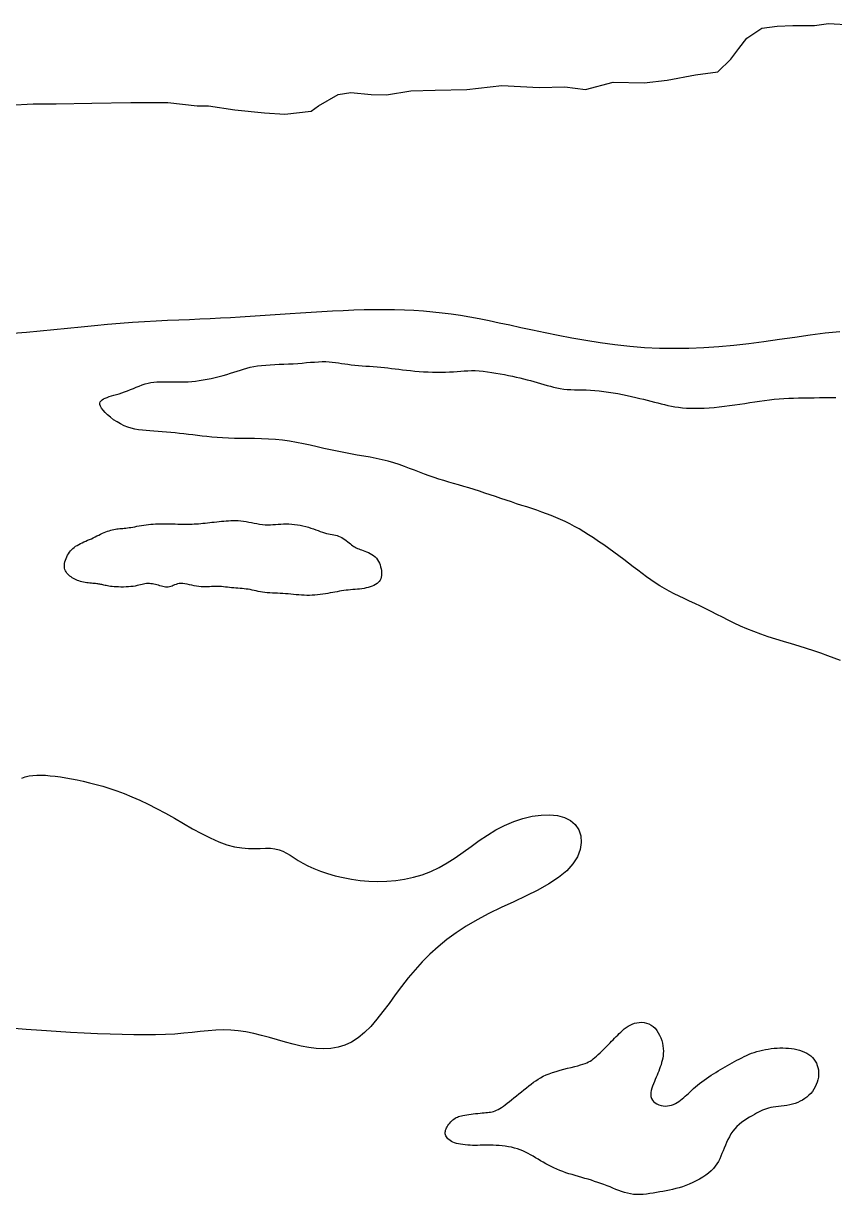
# Model space of a CAD drawing. Header units: inches. Extents: x 326978 to 343822, y 4677882 to 4690337.
# Drawn here: x 340984.1 to 341172.1, y 4689871.8 to 4690143.2 of the extents above; entities that cross this region are included whole.
import ezdxf

# ---------------------------------------------------------------- set-up
doc = ezdxf.new("R2010")
doc.units = ezdxf.units.IN
doc.header["$MEASUREMENT"] = 0
doc.layers.add('Parks', color=7, linetype='Continuous')

msp = doc.modelspace()

# ---------------------------------------------------------------- linework, layer by layer
at = {"layer": 'Parks'}
for points in [[(340980.9175, 4690124.2376), (340986.4019, 4690124.56), (340991.7251, 4690124.56), (340999.9517, 4690124.7212), (341008.9848, 4690124.8825), (341017.5341, 4690124.8825), (341024.3661, 4690124.063), (341027.0237, 4690124.063), (341033.1206, 4690123.1254), (341039.9992, 4690122.5004), (341044.6892, 4690122.1879), (341050.7861, 4690122.8129), (341052.5057, 4690124.063), (341057.0393, 4690126.7194), (341060.0097, 4690127.1882), (341064.6996, 4690126.7194), (341068.2567, 4690126.6199), (341073.8846, 4690127.5575), (341079.5126, 4690127.7137), (341086.8601, 4690127.87), (341094.9894, 4690128.8075), (341103.5876, 4690128.3387), (341109.5282, 4690128.495), (341114.3745, 4690127.87), (341120.7841, 4690129.5888), (341127.9753, 4690129.4325), (341133.2906, 4690130.0576), (341139.8565, 4690131.3077), (341145.0154, 4690131.9327), (341147.9858, 4690134.9016), (341149.8617, 4690137.4017), (341151.7377, 4690139.7456), (341155.177, 4690142.0895), (341158.7726, 4690142.5582), (341162.3683, 4690142.7145), (341167.3709, 4690142.7145), (341170.6538, 4690143.1833), (341175.9691, 4690142.8707)], [(341173.2615, 4690071.7304), (341169.8683, 4690071.3725), (341166.3823, 4690070.9253), (341162.837, 4690070.425), (341159.2657, 4690069.9076), (341155.7016, 4690069.4093), (341152.1715, 4690068.9615), (341148.6752, 4690068.5769), (341145.2063, 4690068.2636), (341141.7579, 4690068.0294), (341138.3234, 4690067.8825), (341134.896, 4690067.8308), (341131.4692, 4690067.8822), (341128.0362, 4690068.0449), (341124.5954, 4690068.3223), (341121.1646, 4690068.7009), (341117.767, 4690069.1626), (341114.4256, 4690069.6894), (341111.1634, 4690070.2631), (341108.0033, 4690070.8657), (341104.9683, 4690071.4792), (341102.0816, 4690072.0856), (341099.3585, 4690072.6692), (341096.7846, 4690073.2247), (341094.338, 4690073.7491), (341091.9966, 4690074.2394), (341089.7386, 4690074.6927), (341087.5419, 4690075.1061), (341085.3845, 4690075.4766), (341083.2446, 4690075.8012), (341081.1027, 4690076.0779), (341078.9504, 4690076.3078), (341076.7815, 4690076.4931), (341074.5901, 4690076.6357), (341072.3702, 4690076.7378), (341070.1159, 4690076.8012), (341067.8211, 4690076.8282), (341065.4799, 4690076.8208), (341063.0894, 4690076.7812), (341060.659, 4690076.713), (341058.2012, 4690076.6201), (341055.7284, 4690076.5061), (341053.2533, 4690076.3749), (341050.7883, 4690076.2304), (341048.3459, 4690076.0762), (341045.9386, 4690075.9162), (341043.5749, 4690075.754), (341041.2474, 4690075.5918), (341038.9449, 4690075.4317), (341036.6559, 4690075.2757), (341034.3691, 4690075.1259), (341032.0732, 4690074.9844), (341029.7567, 4690074.8532), (341027.4084, 4690074.7344), (341025.0178, 4690074.6283), (341022.5776, 4690074.5293), (341020.0817, 4690074.4298), (341017.5236, 4690074.3224), (341014.8971, 4690074.1998), (341012.196, 4690074.0544), (341009.4138, 4690073.8789), (341006.5443, 4690073.6659), (341003.585, 4690073.4111), (341000.5491, 4690073.1228), (340997.4535, 4690072.8126), (340994.3152, 4690072.4919), (340991.151, 4690072.1723), (340987.978, 4690071.8654), (340984.8132, 4690071.5825), (340981.6734, 4690071.3352)], [(341173.4268, 4689995.5271), (341171.9769, 4689996.1022), (341170.473, 4689996.6679), (341168.9091, 4689997.2245), (341167.2791, 4689997.7727), (341165.5814, 4689998.3135), (341163.8311, 4689998.8508), (341162.0478, 4689999.3892), (341160.251, 4689999.933), (341158.4601, 4690000.4868), (341156.6948, 4690001.0551), (341154.9746, 4690001.6424), (341153.3188, 4690002.2533), (341151.7422, 4690002.8902), (341150.2397, 4690003.5481), (341148.8011, 4690004.22), (341147.4166, 4690004.8989), (341146.0762, 4690005.5779), (341144.7697, 4690006.2498), (341143.4873, 4690006.9077), (341142.2189, 4690007.5446), (341140.9569, 4690008.1558), (341139.7034, 4690008.7461), (341138.4629, 4690009.3223), (341137.2399, 4690009.8916), (341136.039, 4690010.4608), (341134.8645, 4690011.037), (341133.7211, 4690011.6273), (341132.6132, 4690012.2385), (341131.5429, 4690012.8765), (341130.5026, 4690013.542), (341129.4823, 4690014.2345), (341128.472, 4690014.9536), (341127.4618, 4690015.6986), (341126.4415, 4690016.4691), (341125.4012, 4690017.2646), (341124.3309, 4690018.0846), (341123.2237, 4690018.9271), (341122.0849, 4690019.7842), (341120.9231, 4690020.6462), (341119.7469, 4690021.5037), (341118.5646, 4690022.3472), (341117.3848, 4690023.1673), (341116.216, 4690023.9543), (341115.0667, 4690024.6988), (341113.9432, 4690025.3936), (341112.8421, 4690026.0403), (341111.758, 4690026.643), (341110.6855, 4690027.2058), (341109.6189, 4690027.7325), (341108.5529, 4690028.2272), (341107.4818, 4690028.694), (341106.4003, 4690029.1367), (341105.3036, 4690029.5594), (341104.191, 4690029.9661), (341103.0623, 4690030.3608), (341101.9176, 4690030.7476), (341100.7569, 4690031.1303), (341099.5802, 4690031.513), (341098.3875, 4690031.8997), (341097.1788, 4690032.2944), (341095.9548, 4690032.6998), (341094.7193, 4690033.1132), (341093.4768, 4690033.5306), (341092.2318, 4690033.948), (341090.9888, 4690034.3614), (341089.7523, 4690034.7667), (341088.5269, 4690035.1601), (341087.3169, 4690035.5375), (341086.1258, 4690035.8966), (341084.9521, 4690036.2416), (341083.7935, 4690036.5786), (341082.6474, 4690036.9137), (341081.5113, 4690037.2527), (341080.3828, 4690037.6018), (341079.2592, 4690037.9668), (341078.1381, 4690038.3539), (341077.0163, 4690038.7665), (341075.8881, 4690039.1986), (341074.7468, 4690039.6418), (341073.586, 4690040.0874), (341072.3992, 4690040.5271), (341071.1799, 4690040.9522), (341069.9216, 4690041.3543), (341068.6177, 4690041.725), (341067.2639, 4690042.0585), (341065.8641, 4690042.361), (341064.4242, 4690042.6416), (341062.9504, 4690042.9091), (341061.4485, 4690043.1726), (341059.9246, 4690043.4412), (341058.3847, 4690043.7237), (341056.8347, 4690044.0292), (341055.2796, 4690044.3633), (341053.7189, 4690044.7173), (341052.1512, 4690045.0794), (341050.575, 4690045.4374), (341048.9888, 4690045.7795), (341047.3911, 4690046.0935), (341045.7804, 4690046.3675), (341044.1552, 4690046.5896), (341042.5162, 4690046.7515), (341040.8732, 4690046.8609), (341039.2382, 4690046.9294), (341037.6233, 4690046.9683), (341036.0403, 4690046.9892), (341034.5014, 4690047.0036), (341033.0186, 4690047.023), (341031.6037, 4690047.059), (341030.2653, 4690047.1202), (341028.9975, 4690047.205), (341027.7907, 4690047.3087), (341026.6354, 4690047.427), (341025.5222, 4690047.5553), (341024.4415, 4690047.689), (341023.3838, 4690047.8238), (341022.3395, 4690047.9551), (341021.3013, 4690048.0791), (341020.2697, 4690048.1951), (341019.247, 4690048.3031), (341018.2358, 4690048.4031), (341017.2386, 4690048.4951), (341016.2579, 4690048.5792), (341015.2963, 4690048.6552), (341014.3561, 4690048.7232), (341013.4391, 4690048.7851), (341012.5431, 4690048.8505), (341011.665, 4690048.931), (341010.802, 4690049.0379), (341009.951, 4690049.1828), (341009.109, 4690049.3773), (341008.273, 4690049.6327), (341007.44, 4690049.9607), (341006.6103, 4690050.3677), (341005.797, 4690050.8408), (341005.0168, 4690051.3618), (341004.2861, 4690051.9129), (341003.6215, 4690052.476), (341003.0394, 4690053.0331), (341002.5563, 4690053.5661), (341002.1889, 4690054.0572), (341001.949, 4690054.4922), (341001.8307, 4690054.8733), (341001.8234, 4690055.2063), (341001.9167, 4690055.4974), (341002.1001, 4690055.7524), (341002.363, 4690055.9774), (341002.6949, 4690056.1784), (341003.0854, 4690056.3615), (341003.5249, 4690056.5323), (341004.008, 4690056.6962), (341004.53, 4690056.858), (341005.0866, 4690057.0229), (341005.6732, 4690057.1957), (341006.2853, 4690057.3816), (341006.9185, 4690057.5855), (341007.5681, 4690057.8123), (341008.2301, 4690058.0648), (341008.9016, 4690058.3357), (341009.58, 4690058.6157), (341010.263, 4690058.8951), (341010.948, 4690059.1646), (341011.6325, 4690059.4145), (341012.314, 4690059.6355), (341012.99, 4690059.8179), (341013.659, 4690059.955), (341014.3234, 4690060.0506), (341014.9869, 4690060.1112), (341015.6529, 4690060.1433), (341016.3249, 4690060.1534), (341017.0064, 4690060.148), (341017.7009, 4690060.1335), (341018.4119, 4690060.1166), (341019.1424, 4690060.1032), (341019.8934, 4690060.0973), (341020.6655, 4690060.1024), (341021.459, 4690060.122), (341022.2746, 4690060.1596), (341023.1127, 4690060.2186), (341023.9737, 4690060.3027), (341024.8584, 4690060.4153), (341025.7655, 4690060.5587), (341026.6881, 4690060.73), (341027.6178, 4690060.9254), (341028.5459, 4690061.1408), (341029.464, 4690061.3721), (341030.3637, 4690061.6155), (341031.2363, 4690061.8668), (341032.0733, 4690062.1222), (341032.8701, 4690062.3776), (341033.6363, 4690062.6289), (341034.3855, 4690062.8723), (341035.1312, 4690063.1037), (341035.8868, 4690063.319), (341036.6661, 4690063.5144), (341037.4823, 4690063.6857), (341038.3491, 4690063.8291), (341039.2758, 4690063.9421), (341040.2555, 4690064.0291), (341041.2773, 4690064.0961), (341042.3301, 4690064.1491), (341043.4029, 4690064.1941), (341044.4847, 4690064.2372), (341045.5645, 4690064.2842), (341046.6313, 4690064.3412), (341047.6756, 4690064.4121), (341048.6939, 4690064.4925), (341049.6841, 4690064.5759), (341050.6444, 4690064.6559), (341051.5726, 4690064.7258), (341052.4668, 4690064.7792), (341053.325, 4690064.8096), (341054.1451, 4690064.8105), (341054.9272, 4690064.7776), (341055.6787, 4690064.7152), (341056.4092, 4690064.6298), (341057.1282, 4690064.5278), (341057.8452, 4690064.4159), (341058.5698, 4690064.3005), (341059.3113, 4690064.188), (341060.0793, 4690064.0851), (341060.8806, 4690063.9965), (341061.711, 4690063.9204), (341062.5633, 4690063.8533), (341063.4307, 4690063.7917), (341064.306, 4690063.7322), (341065.1824, 4690063.6711), (341066.0527, 4690063.605), (341066.9101, 4690063.5304), (341067.75, 4690063.4448), (341068.5784, 4690063.3497), (341069.4038, 4690063.2476), (341070.2347, 4690063.141), (341071.0796, 4690063.0324), (341071.9471, 4690062.9243), (341072.8455, 4690062.8192), (341073.7835, 4690062.7196), (341074.766, 4690062.6279), (341075.784, 4690062.5463), (341076.825, 4690062.4766), (341077.8766, 4690062.4209), (341078.9261, 4690062.3812), (341079.9612, 4690062.3596), (341079.9612, 4690062.3596), (341080.9692, 4690062.3579), (341081.9377, 4690062.3782), (341082.8581, 4690062.4209), (341083.7381, 4690062.4796), (341084.589, 4690062.5463), (341085.4224, 4690062.6129), (341086.2498, 4690062.6716), (341087.0827, 4690062.7143), (341087.9327, 4690062.7329), (341088.8111, 4690062.7196), (341089.7262, 4690062.6684), (341090.6722, 4690062.5823), (341091.6403, 4690062.4661), (341092.6214, 4690062.3249), (341093.6065, 4690062.1637), (341094.5865, 4690061.9875), (341095.5526, 4690061.8013), (341096.4957, 4690061.6102), (341097.4087, 4690061.418), (341098.2927, 4690061.2248), (341099.1508, 4690061.0296), (341099.9858, 4690060.8314), (341100.8007, 4690060.6292), (341101.5987, 4690060.422), (341102.3827, 4690060.2088), (341103.1556, 4690059.9886), (341103.9206, 4690059.7616), (341104.6805, 4690059.5326), (341105.4385, 4690059.3075), (341106.1974, 4690059.0925), (341106.9604, 4690058.8935), (341107.7304, 4690058.7164), (341108.5103, 4690058.5674), (341109.3033, 4690058.4524), (341110.1123, 4690058.3748), (341110.9403, 4690058.3277), (341111.7903, 4690058.3016), (341112.6653, 4690058.2871), (341113.5683, 4690058.2745), (341114.5024, 4690058.2544), (341115.4705, 4690058.2173), (341116.4756, 4690058.1537), (341117.5184, 4690058.0564), (341118.5902, 4690057.9277), (341119.68, 4690057.7719), (341120.7768, 4690057.5936), (341121.8696, 4690057.3974), (341122.9474, 4690057.1876), (341123.9992, 4690056.9688), (341125.014, 4690056.7455), (341125.9835, 4690056.5217), (341126.9105, 4690056.2988), (341127.8004, 4690056.0779), (341128.6588, 4690055.8601), (341129.4912, 4690055.6462), (341130.3031, 4690055.4374), (341131.1, 4690055.2345), (341131.8874, 4690055.0386), (341132.6711, 4690054.8511), (341133.4584, 4690054.6746), (341134.2566, 4690054.5121), (341135.0733, 4690054.3666), (341135.9161, 4690054.241), (341136.7923, 4690054.1385), (341137.7096, 4690054.062), (341138.6754, 4690054.0145), (341139.6947, 4690053.9982), (341140.762, 4690054.0119), (341141.8693, 4690054.0535), (341143.0087, 4690054.1212), (341144.1721, 4690054.2129), (341145.3514, 4690054.3266), (341146.5388, 4690054.4602), (341147.7262, 4690054.6119), (341148.9069, 4690054.7791), (341150.0796, 4690054.9573), (341151.2443, 4690055.1415), (341152.401, 4690055.3267), (341153.5497, 4690055.5079), (341154.6903, 4690055.6801), (341155.823, 4690055.8382), (341156.9477, 4690055.9774), (341158.0652, 4690056.0939), (341159.1797, 4690056.1888), (341160.2962, 4690056.2647), (341161.4197, 4690056.3241), (341162.5552, 4690056.3696), (341163.7077, 4690056.4035), (341164.8822, 4690056.4284), (341166.0838, 4690056.4468), (341167.3145, 4690056.4609), (341168.5652, 4690056.4715), (341169.824, 4690056.4791), (341171.0787, 4690056.4841), (341172.3175, 4690056.4872)], [(340983.7124, 4689968.2794), (340984.5418, 4689968.5872), (340985.4043, 4689968.8029), (340986.3036, 4689968.9369), (340987.2436, 4689968.9992), (340988.2279, 4689969.0002), (340989.2604, 4689968.9501), (340990.3448, 4689968.8591), (340991.4842, 4689968.7355), (340992.6784, 4689968.5793), (340993.9265, 4689968.3884), (340995.2276, 4689968.1609), (340996.581, 4689967.8948), (340997.9857, 4689967.588), (340999.4409, 4689967.2385), (341000.9456, 4689966.8443), (341002.4996, 4689966.4024), (341004.105, 4689965.9053), (341005.7645, 4689965.3444), (341007.4806, 4689964.7113), (341009.2561, 4689963.9975), (341011.0936, 4689963.1945), (341012.9958, 4689962.2937), (341014.9654, 4689961.2867), (341017.0007, 4689960.1736), (341019.0828, 4689958.9899), (341021.1887, 4689957.7795), (341023.2953, 4689956.5866), (341025.3794, 4689955.4552), (341027.4178, 4689954.4295), (341029.3875, 4689953.5534), (341031.2653, 4689952.871), (341033.0324, 4689952.4114), (341034.6869, 4689952.143), (341036.2314, 4689952.0193), (341037.6684, 4689951.9937), (341039.0002, 4689952.0196), (341040.2295, 4689952.0505), (341041.3586, 4689952.0398), (341042.39, 4689951.9409), (341043.3315, 4689951.7181), (341044.2109, 4689951.3793), (341045.0616, 4689950.9435), (341045.9168, 4689950.4293), (341046.8096, 4689949.8558), (341047.7733, 4689949.2415), (341048.8411, 4689948.6055), (341050.0463, 4689947.9665), (341051.4132, 4689947.3422), (341052.9319, 4689946.7457), (341054.5834, 4689946.1888), (341056.3489, 4689945.6834), (341058.2096, 4689945.2415), (341060.1466, 4689944.8748), (341062.1411, 4689944.5954), (341064.1743, 4689944.415), (341066.2289, 4689944.3449), (341068.2945, 4689944.3932), (341070.3621, 4689944.5674), (341072.4227, 4689944.8748), (341074.4674, 4689945.3229), (341076.4874, 4689945.9192), (341078.4736, 4689946.6711), (341080.4173, 4689947.586), (341082.3137, 4689948.6629), (341084.176, 4689949.8671), (341086.0214, 4689951.1556), (341087.8673, 4689952.4852), (341089.731, 4689953.8128), (341091.6299, 4689955.0953), (341093.5814, 4689956.2897), (341095.6028, 4689957.3527), (341097.7006, 4689958.2463), (341099.8387, 4689958.9521), (341101.9697, 4689959.4567), (341104.0468, 4689959.7468), (341106.0227, 4689959.809), (341107.8504, 4689959.6299), (341109.4829, 4689959.1961), (341110.8729, 4689958.4943), (341111.978, 4689957.5211), (341112.7744, 4689956.3135), (341113.2426, 4689954.9187), (341113.3633, 4689953.3837), (341113.1171, 4689951.7555), (341112.4849, 4689950.0812), (341111.4471, 4689948.4079), (341109.9846, 4689946.7827), (341108.0947, 4689945.2415), (341105.8419, 4689943.7762), (341103.3076, 4689942.3673), (341100.573, 4689940.9956), (341097.7194, 4689939.6417), (341094.8282, 4689938.2864), (341091.9806, 4689936.9102), (341089.2579, 4689935.4939), (341086.7249, 4689934.0213), (341084.3802, 4689932.4887), (341082.2061, 4689930.8957), (341080.1846, 4689929.2417), (341078.298, 4689927.5263), (341076.5284, 4689925.749), (341074.8579, 4689923.9092), (341073.2686, 4689922.0065), (341071.7436, 4689920.0475), (341070.268, 4689918.0672), (341068.8282, 4689916.1077), (341067.4102, 4689914.2112), (341066.0001, 4689912.4196), (341064.584, 4689910.7752), (341063.1482, 4689909.3201), (341061.6786, 4689908.0964), (341060.1642, 4689907.1354), (341058.6046, 4689906.4257), (341057.0024, 4689905.9448), (341055.3601, 4689905.6706), (341053.6801, 4689905.5806), (341051.9649, 4689905.6527), (341050.217, 4689905.8646), (341048.4389, 4689906.1938), (341046.6339, 4689906.617), (341044.8089, 4689907.106), (341042.972, 4689907.6315), (341041.1308, 4689908.1643), (341039.2932, 4689908.6749), (341037.4672, 4689909.1341), (341035.6605, 4689909.5125), (341033.881, 4689909.7809), (341032.1318, 4689909.9188), (341030.3976, 4689909.9414), (341028.6584, 4689909.8727), (341026.8939, 4689909.7367), (341025.0841, 4689909.5573), (341023.209, 4689909.3587), (341021.2484, 4689909.1649), (341019.1823, 4689908.9998), (341016.994, 4689908.8829), (341014.6807, 4689908.8149), (341012.2428, 4689908.7923), (341009.681, 4689908.811), (341006.9957, 4689908.8675), (341004.1875, 4689908.9578), (341001.2569, 4689909.0783), (340998.2045, 4689909.2252), (340995.0302, 4689909.3954), (340991.7322, 4689909.5895), (340988.308, 4689909.8086), (340984.755, 4689910.0538), (340981.0708, 4689910.3266)]]:
    msp.add_lwpolyline(points, dxfattribs=at)
for points in [[(341038.8444, 4690027.1611), (341039.4761, 4690027.0753), (341040.1013, 4690027.0199), (341040.718, 4690027.0003), (341041.3281, 4690027.0107), (341041.9342, 4690027.0428), (341042.5393, 4690027.088), (341043.1458, 4690027.1379), (341043.7567, 4690027.184), (341044.3746, 4690027.2178), (341045.0023, 4690027.231), (341045.6413, 4690027.2167), (341046.2888, 4690027.1749), (341046.9407, 4690027.1074), (341047.5931, 4690027.0158), (341048.2417, 4690026.9018), (341048.8827, 4690026.7671), (341049.512, 4690026.6133), (341050.1255, 4690026.4423), (341050.7199, 4690026.2563), (341051.2947, 4690026.0605), (341051.8499, 4690025.8604), (341052.3857, 4690025.662), (341052.9022, 4690025.4708), (341053.3996, 4690025.2926), (341053.878, 4690025.1332), (341054.3375, 4690024.9983), (341054.7785, 4690024.8911), (341055.2028, 4690024.8051), (341055.6122, 4690024.7313), (341056.0087, 4690024.6609), (341056.3943, 4690024.5846), (341056.7708, 4690024.4937), (341057.1404, 4690024.3791), (341057.5048, 4690024.2318), (341057.8656, 4690024.0458), (341058.2215, 4690023.8272), (341058.5709, 4690023.5849), (341058.9121, 4690023.3279), (341059.2434, 4690023.0651), (341059.5631, 4690022.8056), (341059.8695, 4690022.5583), (341060.1609, 4690022.3323), (341060.437, 4690022.1341), (341060.7029, 4690021.9614), (341060.9648, 4690021.8092), (341061.2292, 4690021.6727), (341061.5025, 4690021.5472), (341061.791, 4690021.4278), (341062.1011, 4690021.3097), (341062.4392, 4690021.1881), (341062.8091, 4690021.0584), (341063.2039, 4690020.9165), (341063.6144, 4690020.7588), (341064.0312, 4690020.5814), (341064.4448, 4690020.3805), (341064.8459, 4690020.1525), (341065.2252, 4690019.8935), (341065.5732, 4690019.5997), (341065.8824, 4690019.2691), (341066.1525, 4690018.9063), (341066.3851, 4690018.5177), (341066.5817, 4690018.1098), (341066.744, 4690017.6888), (341066.8734, 4690017.2612), (341066.9716, 4690016.8334), (341067.0401, 4690016.4116), (341067.0798, 4690016.0016), (341067.0884, 4690015.6058), (341067.0632, 4690015.2258), (341067.0012, 4690014.8634), (341066.8997, 4690014.5203), (341066.7557, 4690014.1981), (341066.5664, 4690013.8986), (341066.3289, 4690013.6235), (341066.0417, 4690013.3739), (341065.7086, 4690013.1493), (341065.3349, 4690012.9486), (341064.9258, 4690012.7709), (341064.4865, 4690012.6151), (341064.0221, 4690012.48), (341063.538, 4690012.3648), (341063.0393, 4690012.2683), (341062.5307, 4690012.189), (341062.0146, 4690012.1239), (341061.4931, 4690012.0691), (341060.968, 4690012.0211), (341060.4414, 4690011.9763), (341059.9152, 4690011.9309), (341059.3913, 4690011.8813), (341058.8718, 4690011.824), (341058.3576, 4690011.756), (341057.8464, 4690011.6785), (341057.3349, 4690011.5932), (341056.82, 4690011.5018), (341056.2982, 4690011.4063), (341055.7664, 4690011.3085), (341055.2214, 4690011.2101), (341054.6598, 4690011.113), (341054.0795, 4690011.0192), (341053.4828, 4690010.9308), (341052.8731, 4690010.8502), (341052.2537, 4690010.7798), (341051.6281, 4690010.7218), (341050.9997, 4690010.6788), (341050.3717, 4690010.6529), (341049.7477, 4690010.6465), (341049.1301, 4690010.6609), (341048.5181, 4690010.693), (341047.91, 4690010.7386), (341047.3041, 4690010.7937), (341046.6988, 4690010.8539), (341046.0923, 4690010.9151), (341045.4829, 4690010.9733), (341044.8689, 4690011.0241), (341044.2497, 4690011.0648), (341043.628, 4690011.0976), (341043.008, 4690011.1259), (341042.3934, 4690011.1533), (341041.7882, 4690011.1833), (341041.1963, 4690011.2194), (341040.6216, 4690011.2652), (341040.0679, 4690011.3241), (341039.538, 4690011.3984), (341039.0292, 4690011.4855), (341038.5375, 4690011.5814), (341038.0592, 4690011.6823), (341037.5902, 4690011.7842), (341037.1267, 4690011.8833), (341036.6647, 4690011.9756), (341036.2005, 4690012.0572), (341035.7307, 4690012.1254), (341035.2558, 4690012.1817), (341034.7767, 4690012.2288), (341034.2945, 4690012.2697), (341033.8102, 4690012.3068), (341033.3249, 4690012.3431), (341032.8395, 4690012.3812), (341032.3552, 4690012.4238), (341031.8729, 4690012.4727), (341031.3929, 4690012.5255), (341030.9155, 4690012.5788), (341030.441, 4690012.6293), (341029.9695, 4690012.6735), (341029.5015, 4690012.7081), (341029.0371, 4690012.7297), (341028.5767, 4690012.7348), (341028.1198, 4690012.722), (341027.664, 4690012.6965), (341027.2061, 4690012.6655), (341026.743, 4690012.6362), (341026.2715, 4690012.6158), (341025.7886, 4690012.6114), (341025.2911, 4690012.6302), (341024.7759, 4690012.6793), (341024.2417, 4690012.7627), (341023.6947, 4690012.8719), (341023.1431, 4690012.9952), (341022.5949, 4690013.1208), (341022.0581, 4690013.2371), (341021.5408, 4690013.3322), (341021.0512, 4690013.3946), (341020.5972, 4690013.4124), (341020.1846, 4690013.378), (341019.8092, 4690013.2998), (341019.4646, 4690013.19), (341019.1442, 4690013.0611), (341018.8415, 4690012.9254), (341018.55, 4690012.7954), (341018.2631, 4690012.6833), (341017.9745, 4690012.6015), (341017.6787, 4690012.5594), (341017.3749, 4690012.5543), (341017.0636, 4690012.5804), (341016.7451, 4690012.6321), (341016.4198, 4690012.7035), (341016.0882, 4690012.789), (341015.7505, 4690012.8828), (341015.4073, 4690012.9792), (341015.059, 4690013.0729), (341014.7071, 4690013.1604), (341014.3532, 4690013.2385), (341013.9987, 4690013.3041), (341013.6452, 4690013.3541), (341013.2944, 4690013.3853), (341012.9477, 4690013.3947), (341012.6067, 4690013.3791), (341012.2716, 4690013.3368), (341011.9369, 4690013.2722), (341011.5958, 4690013.1909), (341011.2411, 4690013.0986), (341010.8662, 4690013.0011), (341010.4641, 4690012.9042), (341010.0278, 4690012.8135), (341009.5505, 4690012.7348), (341009.0286, 4690012.6727), (341008.4715, 4690012.6272), (341007.892, 4690012.5974), (341007.3028, 4690012.5821), (341006.7168, 4690012.5803), (341006.1467, 4690012.5911), (341005.6052, 4690012.6133), (341005.1052, 4690012.6459), (341004.6562, 4690012.6878), (341004.2554, 4690012.7372), (341003.8967, 4690012.7924), (341003.5743, 4690012.8514), (341003.2821, 4690012.9126), (341003.0141, 4690012.974), (341002.7644, 4690013.0338), (341002.5269, 4690013.0903), (341002.296, 4690013.1419), (341002.0674, 4690013.1889), (341001.8373, 4690013.2316), (341001.6017, 4690013.2708), (341001.3567, 4690013.3068), (341001.0985, 4690013.3402), (341000.823, 4690013.3715), (341000.5265, 4690013.4013), (341000.2064, 4690013.4303), (340999.8659, 4690013.4603), (340999.5099, 4690013.4935), (340999.1429, 4690013.5318), (340998.7696, 4690013.5775), (340998.3948, 4690013.6325), (340998.0231, 4690013.699), (340997.6592, 4690013.779), (340997.307, 4690013.8742), (340996.9669, 4690013.9845), (340996.6385, 4690014.1094), (340996.3214, 4690014.2483), (340996.0153, 4690014.4008), (340995.7197, 4690014.5663), (340995.4343, 4690014.7443), (340995.1587, 4690014.9342), (340994.8932, 4690015.136), (340994.6414, 4690015.3506), (340994.4076, 4690015.5796), (340994.196, 4690015.8243), (340994.011, 4690016.0862), (340993.8569, 4690016.3667), (340993.7379, 4690016.6672), (340993.6584, 4690016.9893), (340993.6214, 4690017.3331), (340993.6252, 4690017.6948), (340993.6668, 4690018.0692), (340993.7431, 4690018.4514), (340993.8512, 4690018.8361), (340993.9881, 4690019.2184), (340994.1508, 4690019.5931), (340994.3363, 4690019.9551), (340994.5421, 4690020.3004), (340994.7678, 4690020.6282), (340995.0136, 4690020.9389), (340995.2795, 4690021.2326), (340995.5658, 4690021.5096), (340995.8726, 4690021.7703), (340996.1999, 4690022.0148), (340996.5479, 4690022.2434), (340996.9162, 4690022.4569), (340997.3027, 4690022.6581), (340997.7046, 4690022.8501), (340998.119, 4690023.0363), (340998.5434, 4690023.2198), (340998.9749, 4690023.4041), (340999.4109, 4690023.5922), (340999.8486, 4690023.7875), (341000.2854, 4690023.9919), (341000.7201, 4690024.2028), (341001.1514, 4690024.416), (341001.5781, 4690024.6275), (341001.9991, 4690024.8333), (341002.4131, 4690025.0293), (341002.8191, 4690025.2115), (341003.2159, 4690025.3759), (341003.6026, 4690025.5195), (341003.9798, 4690025.6431), (341004.3484, 4690025.7487), (341004.7093, 4690025.8383), (341005.0634, 4690025.9139), (341005.4117, 4690025.9773), (341005.755, 4690026.0306), (341006.0943, 4690026.0758), (341006.4309, 4690026.1147), (341006.7682, 4690026.1497), (341007.1099, 4690026.1831), (341007.4598, 4690026.2174), (341007.8217, 4690026.2547), (341008.1994, 4690026.2976), (341008.5966, 4690026.3482), (341009.0171, 4690026.409), (341009.4635, 4690026.4813), (341009.9339, 4690026.5629), (341010.4252, 4690026.6505), (341010.9342, 4690026.7408), (341011.4577, 4690026.8306), (341011.9927, 4690026.9167), (341012.5361, 4690026.9957), (341013.0846, 4690027.0644), (341013.6358, 4690027.1203), (341014.1893, 4690027.1638), (341014.7455, 4690027.1962), (341015.3045, 4690027.2185), (341015.8666, 4690027.232), (341016.4322, 4690027.2378), (341017.0013, 4690027.2371), (341017.5744, 4690027.231), (341018.1512, 4690027.2208), (341018.73, 4690027.2079), (341019.3085, 4690027.1937), (341019.8846, 4690027.1796), (341020.456, 4690027.1671), (341021.0204, 4690027.1576), (341021.5758, 4690027.1525), (341022.1198, 4690027.1532), (341022.6511, 4690027.161), (341023.1716, 4690027.1758), (341023.684, 4690027.1974), (341024.191, 4690027.2254), (341024.6955, 4690027.2598), (341025.2001, 4690027.3001), (341025.7076, 4690027.3461), (341026.2206, 4690027.3976), (341026.7414, 4690027.4541), (341027.2695, 4690027.5144), (341027.8038, 4690027.5771), (341028.3433, 4690027.6406), (341028.887, 4690027.7036), (341029.4338, 4690027.7647), (341029.9827, 4690027.8224), (341030.5326, 4690027.8753), (341031.083, 4690027.9217), (341031.6351, 4690027.9593), (341032.1906, 4690027.9854), (341032.7511, 4690027.9975), (341033.3185, 4690027.9929), (341033.8942, 4690027.969), (341034.4802, 4690027.9233), (341035.078, 4690027.8531), (341035.6886, 4690027.7576), (341036.3098, 4690027.6432), (341036.9389, 4690027.5182), (341037.573, 4690027.3907), (341038.2091, 4690027.2689), (341038.8444, 4690027.1611)], [(341132.3532, 4689892.3628), (341132.8534, 4689892.3225), (341133.3427, 4689892.3413), (341133.8184, 4689892.4148), (341134.2804, 4689892.537), (341134.7281, 4689892.7021), (341135.1613, 4689892.9042), (341135.5797, 4689893.1372), (341135.9829, 4689893.3953), (341136.3706, 4689893.6724), (341136.7435, 4689893.9637), (341137.1061, 4689894.2679), (341137.4642, 4689894.5845), (341137.8232, 4689894.9134), (341138.1888, 4689895.2541), (341138.5666, 4689895.6064), (341138.9623, 4689895.9699), (341139.3813, 4689896.3442), (341139.8278, 4689896.7286), (341140.2997, 4689897.1203), (341140.7934, 4689897.5159), (341141.3052, 4689897.9122), (341141.8315, 4689898.3058), (341142.3687, 4689898.6935), (341142.9132, 4689899.072), (341143.4612, 4689899.4379), (341144.0099, 4689899.789), (341144.5582, 4689900.1265), (341145.1058, 4689900.4529), (341145.6525, 4689900.7703), (341146.1978, 4689901.0811), (341146.7415, 4689901.3877), (341147.2832, 4689901.6923), (341147.8226, 4689901.9972), (341148.3598, 4689902.3039), (341148.8966, 4689902.6107), (341149.4355, 4689902.9148), (341149.9786, 4689903.2136), (341150.5283, 4689903.5045), (341151.0869, 4689903.7849), (341151.6568, 4689904.0521), (341152.2401, 4689904.3034), (341152.8387, 4689904.5367), (341153.4518, 4689904.7512), (341154.0781, 4689904.9466), (341154.7162, 4689905.1225), (341155.3649, 4689905.2787), (341156.0229, 4689905.4148), (341156.6887, 4689905.5304), (341157.3612, 4689905.6253), (341158.0387, 4689905.6989), (341158.7188, 4689905.7505), (341159.3989, 4689905.779), (341160.0764, 4689905.7835), (341160.7486, 4689905.7629), (341161.413, 4689905.7162), (341162.0667, 4689905.6426), (341162.7073, 4689905.5409), (341163.3318, 4689905.4102), (341163.9365, 4689905.2491), (341164.5175, 4689905.0564), (341165.0708, 4689904.8307), (341165.5925, 4689904.5708), (341166.0785, 4689904.2753), (341166.525, 4689903.9429), (341166.9279, 4689903.5722), (341167.2838, 4689903.1629), (341167.5913, 4689902.7183), (341167.8493, 4689902.2428), (341168.0569, 4689901.7406), (341168.213, 4689901.216), (341168.3167, 4689900.6732), (341168.367, 4689900.1166), (341168.3629, 4689899.5504), (341168.3039, 4689898.9791), (341168.1919, 4689898.4074), (341168.0291, 4689897.8404), (341167.8177, 4689897.2829), (341167.5603, 4689896.7399), (341167.259, 4689896.2164), (341166.9161, 4689895.7172), (341166.534, 4689895.2474), (341166.1149, 4689894.8111), (341165.6608, 4689894.4094), (341165.1738, 4689894.0426), (341164.6558, 4689893.7111), (341164.1088, 4689893.4152), (341163.5347, 4689893.1552), (341162.9356, 4689892.9315), (341162.3134, 4689892.7443), (341161.6711, 4689892.5928), (341161.016, 4689892.471), (341160.3562, 4689892.3716), (341159.7001, 4689892.2873), (341159.0558, 4689892.211), (341158.4317, 4689892.1353), (341157.8359, 4689892.053), (341157.2768, 4689891.9569), (341156.7592, 4689891.8407), (341156.2757, 4689891.7029), (341155.8152, 4689891.5426), (341155.3669, 4689891.3592), (341154.92, 4689891.1521), (341154.4634, 4689890.9206), (341153.9865, 4689890.6641), (341153.4782, 4689890.3819), (341152.9315, 4689890.0731), (341152.3545, 4689889.7363), (341151.759, 4689889.3699), (341151.1569, 4689888.9721), (341150.56, 4689888.5414), (341149.9804, 4689888.0761), (341149.4297, 4689887.5746), (341148.9199, 4689887.0351), (341148.4599, 4689886.4575), (341148.0468, 4689885.8477), (341147.6745, 4689885.2128), (341147.3372, 4689884.5601), (341147.0289, 4689883.8969), (341146.7437, 4689883.2304), (341146.4756, 4689882.5678), (341146.2187, 4689881.9165), (341145.9664, 4689881.2822), (341145.7087, 4689880.6658), (341145.4353, 4689880.0665), (341145.1354, 4689879.4837), (341144.7987, 4689878.9167), (341144.4144, 4689878.3649), (341143.9721, 4689877.8276), (341143.4613, 4689877.3041), (341142.875, 4689876.7945), (341142.2219, 4689876.3017), (341141.514, 4689875.8294), (341140.7636, 4689875.3811), (341139.9828, 4689874.9605), (341139.1839, 4689874.5712), (341138.3791, 4689874.2168), (341137.5805, 4689873.9011), (341136.7978, 4689873.6259), (341136.0299, 4689873.3873), (341135.2732, 4689873.1798), (341134.5241, 4689872.9976), (341133.7789, 4689872.8351), (341133.0341, 4689872.6869), (341132.286, 4689872.5472), (341131.531, 4689872.4105), (341130.7666, 4689872.2733), (341129.9957, 4689872.1407), (341129.2222, 4689872.0199), (341128.4499, 4689871.9183), (341127.683, 4689871.843), (341126.9252, 4689871.8014), (341126.1807, 4689871.8006), (341125.4533, 4689871.848), (341124.7456, 4689871.9482), (341124.0548, 4689872.0963), (341123.3765, 4689872.2845), (341122.7064, 4689872.5054), (341122.0403, 4689872.7513), (341121.3738, 4689873.0147), (341120.7027, 4689873.288), (341120.0228, 4689873.5636), (341119.3305, 4689873.8351), (341118.6264, 4689874.101), (341117.9118, 4689874.361), (341117.1879, 4689874.6147), (341116.4561, 4689874.8618), (341115.7177, 4689875.102), (341114.974, 4689875.335), (341114.2264, 4689875.5604), (341113.4764, 4689875.7785), (341112.7263, 4689875.9924), (341111.9789, 4689876.2055), (341111.2368, 4689876.4217), (341110.5026, 4689876.6444), (341109.7789, 4689876.8774), (341109.0685, 4689877.1242), (341108.3738, 4689877.3885), (341107.697, 4689877.6727), (341107.0373, 4689877.9751), (341106.3934, 4689878.2927), (341105.7641, 4689878.6224), (341105.1479, 4689878.9614), (341104.5436, 4689879.3066), (341103.9499, 4689879.6552), (341103.3654, 4689880.004), (341102.7882, 4689880.3501), (341102.2144, 4689880.69), (341101.6392, 4689881.02), (341101.0581, 4689881.3364), (341100.4664, 4689881.6357), (341099.8596, 4689881.9143), (341099.233, 4689882.1684), (341098.582, 4689882.3946), (341097.904, 4689882.59), (341097.2042, 4689882.7558), (341096.4898, 4689882.8939), (341095.7683, 4689883.0063), (341095.0467, 4689883.095), (341094.3324, 4689883.1619), (341093.6326, 4689883.209), (341092.9545, 4689883.2383), (341092.3036, 4689883.2521), (341091.6773, 4689883.2537), (341091.0716, 4689883.2467), (341090.4819, 4689883.2348), (341089.9042, 4689883.2216), (341089.334, 4689883.2106), (341088.7671, 4689883.2056), (341088.1993, 4689883.2102), (341087.6279, 4689883.2275), (341087.0575, 4689883.259), (341086.4944, 4689883.3056), (341085.9448, 4689883.3684), (341085.4149, 4689883.4483), (341084.9111, 4689883.5464), (341084.4397, 4689883.6635), (341084.0068, 4689883.8008), (341083.6174, 4689883.9585), (341083.2713, 4689884.1343), (341082.9666, 4689884.3253), (341082.7019, 4689884.5285), (341082.4754, 4689884.7409), (341082.2856, 4689884.9596), (341082.1307, 4689885.1816), (341082.009, 4689885.4039), (341081.9193, 4689885.6244), (341081.8609, 4689885.8442), (341081.8334, 4689886.0654), (341081.8367, 4689886.2898), (341081.8703, 4689886.5195), (341081.9338, 4689886.7565), (341082.0271, 4689887.0027), (341082.1497, 4689887.2601), (341082.3008, 4689887.5294), (341082.4772, 4689887.8063), (341082.6755, 4689888.0852), (341082.8918, 4689888.3604), (341083.1227, 4689888.6265), (341083.3644, 4689888.8777), (341083.6134, 4689889.1084), (341083.8661, 4689889.3132), (341084.1203, 4689889.4879), (341084.38, 4689889.6353), (341084.651, 4689889.7596), (341084.9388, 4689889.8651), (341085.249, 4689889.9561), (341085.5873, 4689890.0369), (341085.9592, 4689890.1118), (341086.3703, 4689890.185), (341086.8237, 4689890.2599), (341087.3116, 4689890.3357), (341087.824, 4689890.4109), (341088.3505, 4689890.4838), (341088.881, 4689890.5528), (341089.4052, 4689890.6161), (341089.913, 4689890.6722), (341090.394, 4689890.7194), (341090.8407, 4689890.7572), (341091.2562, 4689890.7901), (341091.6459, 4689890.8237), (341092.0154, 4689890.8635), (341092.3705, 4689890.9152), (341092.7167, 4689890.9844), (341093.0595, 4689891.0766), (341093.4047, 4689891.1975), (341093.7574, 4689891.3517), (341094.1209, 4689891.5398), (341094.4983, 4689891.7616), (341094.8925, 4689892.0166), (341095.3065, 4689892.3046), (341095.7432, 4689892.6252), (341096.2057, 4689892.9782), (341096.6968, 4689893.3631), (341097.218, 4689893.7785), (341097.7643, 4689894.2187), (341098.329, 4689894.6766), (341098.9056, 4689895.1454), (341099.4875, 4689895.6182), (341100.068, 4689896.088), (341100.6407, 4689896.548), (341101.1988, 4689896.9911), (341101.7389, 4689897.4119), (341102.2698, 4689897.8102), (341102.8033, 4689898.1875), (341103.3513, 4689898.545), (341103.9257, 4689898.884), (341104.5383, 4689899.2059), (341105.2011, 4689899.512), (341105.9259, 4689899.8035), (341106.719, 4689900.0817), (341107.5649, 4689900.3467), (341108.4424, 4689900.5985), (341109.3305, 4689900.8371), (341110.2081, 4689901.0625), (341111.0539, 4689901.2748), (341111.8471, 4689901.4738), (341112.5663, 4689901.6597), (341113.1965, 4689901.8335), (341113.7459, 4689902.0007), (341114.2287, 4689902.1679), (341114.6591, 4689902.3417), (341115.0512, 4689902.5287), (341115.4192, 4689902.7355), (341115.7773, 4689902.9686), (341116.1398, 4689903.2347), (341116.5176, 4689903.5381), (341116.9096, 4689903.8745), (341117.3115, 4689904.2373), (341117.719, 4689904.6198), (341118.1278, 4689905.0155), (341118.5337, 4689905.4178), (341118.9323, 4689905.8201), (341119.3193, 4689906.2158), (341119.6919, 4689906.5999), (341120.0522, 4689906.973), (341120.404, 4689907.3376), (341120.7508, 4689907.6959), (341121.0963, 4689908.0502), (341121.4441, 4689908.403), (341121.7979, 4689908.7563), (341122.1612, 4689909.1127), (341122.5374, 4689909.4726), (341122.9284, 4689909.8303), (341123.3359, 4689910.178), (341123.7615, 4689910.5083), (341124.2069, 4689910.8136), (341124.6738, 4689911.0862), (341125.1637, 4689911.3186), (341125.6784, 4689911.5032), (341126.2177, 4689911.6332), (341126.7748, 4689911.7049), (341127.3412, 4689911.7153), (341127.9083, 4689911.6614), (341128.4674, 4689911.5403), (341129.01, 4689911.349), (341129.5276, 4689911.0845), (341130.0115, 4689910.7439), (341130.4545, 4689910.3267), (341130.8543, 4689909.843), (341131.21, 4689909.3052), (341131.5204, 4689908.7259), (341131.7847, 4689908.1176), (341132.0018, 4689907.4929), (341132.1708, 4689906.8641), (341132.2907, 4689906.244), (341132.3613, 4689905.6425), (341132.3865, 4689905.0606), (341132.3708, 4689904.4964), (341132.3188, 4689903.9483), (341132.2352, 4689903.4148), (341132.1245, 4689902.8941), (341131.9914, 4689902.3846), (341131.8405, 4689901.8847), (341131.6759, 4689901.3926), (341131.4997, 4689900.9061), (341131.3137, 4689900.4229), (341131.1194, 4689899.9406), (341130.9186, 4689899.4571), (341130.7128, 4689898.9699), (341130.5037, 4689898.4768), (341130.2929, 4689897.9754), (341130.0838, 4689897.4649), (341129.8867, 4689896.9498), (341129.7132, 4689896.436), (341129.5754, 4689895.9294), (341129.4851, 4689895.436), (341129.4541, 4689894.9617), (341129.4943, 4689894.5125), (341129.6176, 4689894.0943), (341129.8317, 4689893.7125), (341130.1272, 4689893.3705), (341130.4906, 4689893.0714), (341130.9084, 4689892.8182), (341131.3671, 4689892.6136), (341131.8532, 4689892.4609), (341132.3532, 4689892.3628)]]:
    msp.add_lwpolyline(points, close=True, dxfattribs=at)

doc.saveas('drawing.dxf')
